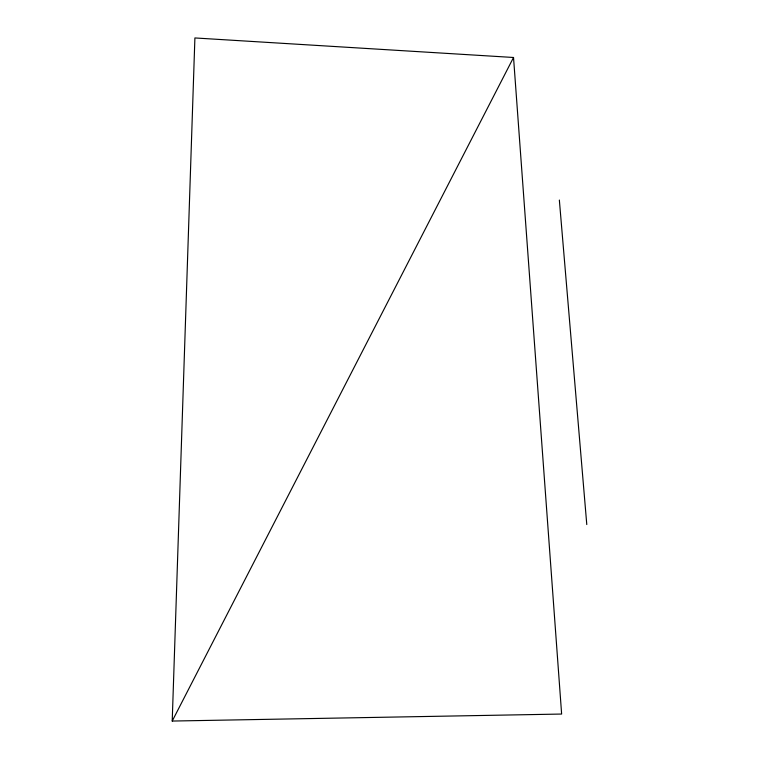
<?xml version="1.0" encoding="UTF-8"?>
<svg xmlns="http://www.w3.org/2000/svg" width="759" height="759" viewBox="0 0 759 759"><rect width="100%" height="100%" fill="white"/><g stroke="black" fill="none" stroke-linecap="round" stroke-linejoin="round"><path stroke-width="1.14" d="M172.217 721.05L194.902 37.95L513.53 57.485L561.632 714.048L172.217 721.05L513.53 57.485M559.355 200.053L586.783 524.545"/></g></svg>
